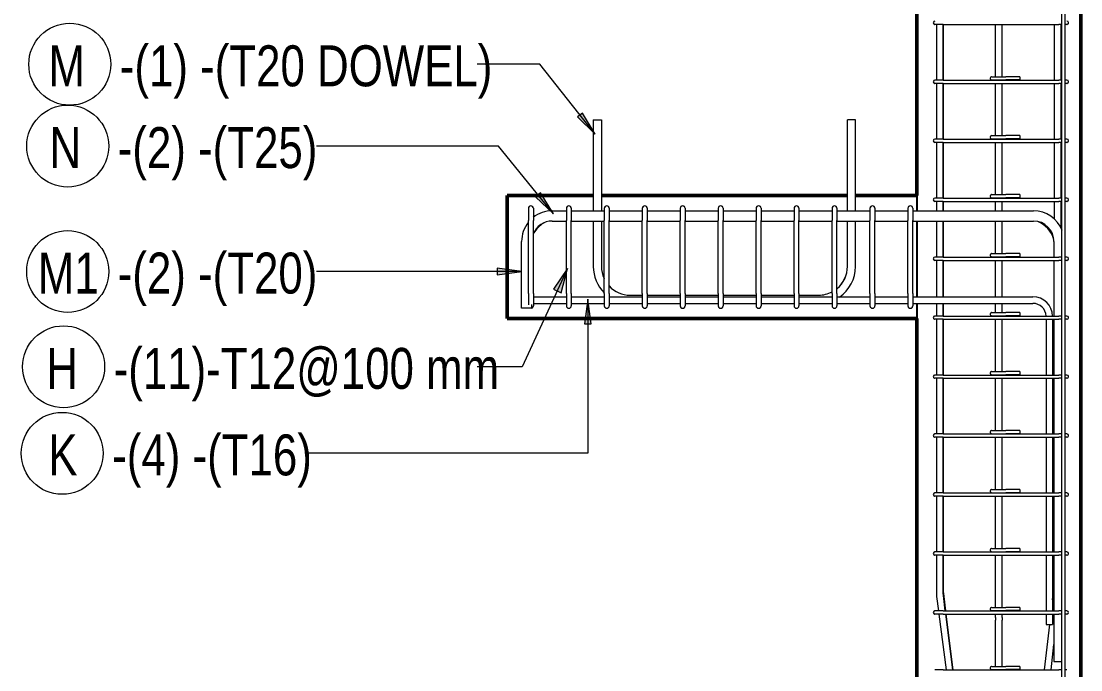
# Model space of a CAD drawing. Header units: millimetres. Extents: x 10527 to 22958, y -1469 to 13770.
# Drawn here: x 10527 to 13114, y -118 to 1466 of the extents above; entities that cross this region are included whole.
import ezdxf

# ---------------------------------------------------------------- set-up
doc = ezdxf.new("R2010")
doc.units = ezdxf.units.MM
for name, color, linetype, lineweight in [('A-WALL', 113, 'Continuous', 25), ('S-BEAM', 12, 'Continuous', 18), ('S-RBAR', 171, 'Continuous', 18), ('S-RBAR-IDEN', 171, 'Continuous', 9)]:
    doc.layers.add(name, color=color, linetype=linetype, lineweight=lineweight)
doc.styles.add('Nirmala UI Semilight', font='NirmalaS.ttf', dxfattribs={"width": 0.8, "height": 100})

# ---------------------------------------------------------------- blocks, each defined once
blk = doc.blocks.new('M_Rebar Tag_rfa MARK - ARROW-794226-Elevation Right 2')
at = {"layer": 'S-RBAR-IDEN'}
blk.add_circle((11996.2, 3596.2), 100, dxfattribs=at)
blk = doc.blocks.new('M_Rebar Tag_rfa Dimension - ARROW-793927-Elevation Right 2')
at = {"layer": 'S-RBAR-IDEN'}
blk.add_circle((10630.8, 622.2), 100, dxfattribs=at)

msp = doc.modelspace()

# ---------------------------------------------------------------- hatches: boundary and pattern name
at = {"layer": 'S-RBAR-IDEN'}
for points in [[(11928.4, 1189.7), (11897.5, 1241.7), (11885.1, 1232)], [(11826.8, 995.6), (11795.1, 1047.2), (11782.9, 1037.2)], [(11749, 854.8), (11689, 862.7), (11689, 846.9)], [(11861.2, 861.7), (11826.4, 811.7), (11845.6, 802.8)], [(11910.5, 787.4), (11902.6, 727.4), (11918.4, 727.4)]]:
    msp.add_hatch(color=256, dxfattribs=at).paths.add_polyline_path(points)

# ---------------------------------------------------------------- linework, layer by layer
at = {"layer": 'A-WALL', "lineweight": 50}
for p, q in [((12713.8, 3040), (12713.8, 1040)), ((13113.8, -1395), (13113.8, 1572.1)), ((12713.8, 740), (12713.8, -1395))]:
    msp.add_line(p, q, dxfattribs=at)
at = {"layer": 'A-WALL'}
for p, q in [((12713.8, 1040), (12713.8, 1003)), ((12713.8, 978), (12713.8, 793)), ((12713.8, 777), (12713.8, 740))]:
    msp.add_line(p, q, dxfattribs=at)
at = {"layer": 'S-BEAM', "lineweight": 50}
for p, q in [((11923.8, 1040), (11713.8, 1040)), ((11713.8, 1040), (11713.8, 740)), ((12544, 1040), (11943.8, 1040)), ((12713.8, 1040), (12564.1, 1040)), ((11713.8, 740), (12713.8, 740))]:
    msp.add_line(p, q, dxfattribs=at)
at = {"layer": 'S-BEAM'}
for p, q in [((12713.8, 1003), (12713.8, 1040)), ((12713.8, 793), (12713.8, 978)), ((12713.8, 740), (12713.8, 777))]:
    msp.add_line(p, q, dxfattribs=at)
at = {"layer": 'S-RBAR'}
for p, q in [((13067.8, -1365), (13067.8, 3630)), ((13075.8, -1365), (13075.8, 3630)), ((12757.9, 1457.9), (12757.8, 1457.9)), ((12763.7, 1457.9), (12758.5, 1457.9)), ((12762, 1321.9), (12762, 1457.9)), ((12777.8, 1457.9), (12763.7, 1457.9)), ((12777.8, 1457.9), (13059.8, 1457.9)), ((12778, 1321.9), (12778, 1457.9)), ((12778.8, 1321.9), (12778.8, 1457.9)), ((12905.8, 1330.3), (12905.8, 1457.9)), ((12921.8, 1330.3), (12921.8, 1457.9)), ((13049.5, 1321.9), (13049.5, 1457.9)), ((13068.4, 1457.9), (13059.8, 1457.9)), ((13065.5, 1321.9), (13065.5, 1457.9)), ((13065.7, 1321.9), (13065.7, 1457.9)), ((13079.8, 1457.9), (13077, 1457.9)), ((12762.5, 1321.9), (12757.8, 1321.9)), ((12765, 1321.9), (12762.4, 1321.9)), ((12777.8, 1321.9), (12764.9, 1321.9)), ((12777.8, 1321.9), (13059.8, 1321.9)), ((12896.6, 1330.3), (12930.7, 1330.3)), ((12896.6, 1322.3), (12930.7, 1322.3)), ((12964.7, 1330.3), (12930.7, 1330.3)), ((12964.7, 1322.3), (12930.7, 1322.3)), ((12964.7, 1330.3), (12964.7, 1322.3)), ((13068.4, 1321.9), (13059.8, 1321.9)), ((13079.8, 1321.9), (13077, 1321.9)), ((12757.9, 1313.9), (12757.8, 1313.9)), ((12763.7, 1313.9), (12758.5, 1313.9)), ((12762, 1178), (12762, 1313.9)), ((12777.8, 1313.9), (12763.7, 1313.9)), ((12777.8, 1313.9), (13059.8, 1313.9)), ((12778, 1178), (12778, 1313.9)), ((12778.8, 1178), (12778.8, 1313.9)), ((12905.8, 1186.4), (12905.8, 1313.9)), ((12921.8, 1186.4), (12921.8, 1313.9)), ((13049.5, 1178), (13049.5, 1313.9)), ((13068.4, 1313.9), (13059.8, 1313.9)), ((13065.5, 1178), (13065.5, 1313.9)), ((13065.7, 1178), (13065.7, 1313.9)), ((13079.8, 1313.9), (13077, 1313.9)), ((11923.8, 1225), (11923.8, 1003)), ((11923.8, 1225), (11943.8, 1225)), ((11943.8, 1225), (11943.8, 1003)), ((12544, 1003), (12544, 1225)), ((12564.1, 1225), (12544.1, 1225)), ((12544.1, 1003), (12544.1, 1225)), ((12564.1, 1003), (12564.1, 1225)), ((12762.5, 1178), (12757.8, 1178)), ((12757.9, 1170), (12757.8, 1170)), ((12763.7, 1170), (12758.5, 1170)), ((12762, 1034), (12762, 1170)), ((12765, 1178), (12762.4, 1178)), ((12777.8, 1170), (12763.7, 1170)), ((12777.8, 1178), (12764.9, 1178)), ((12777.8, 1178), (13059.8, 1178)), ((12777.8, 1170), (13059.8, 1170)), ((12778, 1034), (12778, 1170)), ((12778.8, 1034), (12778.8, 1170)), ((12896.6, 1186.4), (12930.7, 1186.4)), ((12896.6, 1178.4), (12930.7, 1178.4)), ((12905.8, 1042.4), (12905.8, 1170)), ((12921.8, 1042.4), (12921.8, 1170)), ((12964.7, 1186.4), (12930.7, 1186.4)), ((12964.7, 1178.4), (12930.7, 1178.4)), ((12964.7, 1186.4), (12964.7, 1178.4)), ((13049.5, 1034), (13049.5, 1170)), ((13068.4, 1178), (13059.8, 1178)), ((13068.4, 1170), (13059.8, 1170)), ((13065.5, 1034), (13065.5, 1170)), ((13065.7, 1034), (13065.7, 1170)), ((13079.8, 1178), (13077, 1178)), ((13079.8, 1170), (13077, 1170)), ((12896.6, 1042.4), (12930.7, 1042.4)), ((12964.7, 1042.4), (12930.7, 1042.4)), ((12964.7, 1042.4), (12964.7, 1034.4)), ((11765.5, 1009), (11765.5, 979)), ((11777.5, 1009), (11777.5, 979)), ((11858.1, 1009), (11858.1, 979)), ((11870.1, 1009), (11870.1, 979)), ((11950.7, 1009), (11950.7, 979)), ((11962.7, 1009), (11962.7, 979)), ((12043.4, 1009), (12043.4, 979)), ((12055.4, 1009), (12055.4, 979)), ((12136, 1009), (12136, 979)), ((12148, 1009), (12148, 979)), ((12228.6, 1009), (12228.6, 979)), ((12240.6, 1009), (12240.6, 979)), ((12321.3, 1009), (12321.3, 979)), ((12333.3, 1009), (12333.3, 979)), ((12413.9, 1009), (12413.9, 979)), ((12425.9, 1009), (12425.9, 979)), ((12506.5, 1009), (12506.5, 979)), ((12518.5, 1009), (12518.5, 979)), ((12599.2, 1009), (12599.2, 979)), ((12611.2, 1009), (12611.2, 979)), ((12691.8, 1009), (12691.8, 979)), ((12703.8, 1009), (12703.8, 979)), ((12762.5, 1034), (12757.8, 1034)), ((12757.9, 1026), (12757.8, 1026)), ((12763.7, 1026), (12758.5, 1026)), ((12762, 1003), (12762, 1026)), ((12765, 1034), (12762.4, 1034)), ((12777.8, 1026), (12763.7, 1026)), ((12777.8, 1034), (12764.9, 1034)), ((12777.8, 1034), (13059.8, 1034)), ((12777.8, 1026), (13059.8, 1026)), ((12778, 1003), (12778, 1026)), ((12778.8, 1003), (12778.8, 1026)), ((12896.6, 1034.4), (12930.7, 1034.4)), ((12905.8, 1003), (12905.8, 1026)), ((12921.8, 1003), (12921.8, 1026)), ((12964.7, 1034.4), (12930.7, 1034.4)), ((13049.5, 982.5), (13049.5, 1026)), ((13068.4, 1034), (13059.8, 1034)), ((13068.4, 1026), (13059.8, 1026)), ((13065.5, 960.1), (13065.5, 1026)), ((13065.7, 959.6), (13065.7, 1026)), ((13079.8, 1034), (13077, 1034)), ((13079.8, 1026), (13077, 1026)), ((11823.8, 1003), (11858.1, 1003)), ((11870.4, 1003), (11950.7, 1003)), ((11962.7, 1003), (12043.4, 1003)), ((12055.4, 1003), (12136, 1003)), ((12148, 1003), (12228.6, 1003)), ((12240.6, 1003), (12321.3, 1003)), ((12333.3, 1003), (12413.4, 1003)), ((12425.9, 1003), (12506.5, 1003)), ((12518.5, 1003), (12599.2, 1003)), ((12611.2, 1003), (12691.8, 1003)), ((12703.8, 1003), (12998.3, 1003)), ((11765.5, 801), (11765.5, 979)), ((11777.5, 801), (11777.5, 979)), ((11823.8, 978), (11858.1, 978)), ((11858.1, 801), (11858.1, 979)), ((11870.1, 801), (11870.1, 979)), ((11870.4, 978), (11950.7, 978)), ((11923.8, 978), (11923.8, 867)), ((11943.8, 978), (11943.8, 867)), ((11950.7, 801), (11950.7, 979)), ((11962.7, 801), (11962.7, 979)), ((11962.7, 978), (12043.4, 978)), ((12043.4, 801), (12043.4, 979)), ((12055.4, 801), (12055.4, 979)), ((12055.4, 978), (12136, 978)), ((12136, 801), (12136, 979)), ((12148, 801), (12148, 979)), ((12148, 978), (12228.6, 978)), ((12228.6, 801), (12228.6, 979)), ((12240.6, 801), (12240.6, 979)), ((12240.6, 978), (12321.3, 978)), ((12321.3, 801), (12321.3, 979)), ((12333.3, 801), (12333.3, 979)), ((12333.3, 978), (12413.4, 978)), ((12413.9, 801), (12413.9, 979)), ((12425.9, 801), (12425.9, 979)), ((12425.9, 978), (12506.5, 978)), ((12506.5, 801), (12506.5, 979)), ((12518.5, 801), (12518.5, 979)), ((12518.5, 978), (12599.2, 978)), ((12544, 867), (12544, 978)), ((12544.1, 867), (12544.1, 978)), ((12564.1, 867), (12564.1, 978)), ((12599.2, 801), (12599.2, 979)), ((12611.2, 801), (12611.2, 979)), ((12611.2, 978), (12691.8, 978)), ((12691.8, 801), (12691.8, 979)), ((12703.8, 801), (12703.8, 979)), ((12703.8, 978), (12998.3, 978)), ((12762, 890), (12762, 978)), ((12778, 890), (12778, 978)), ((12778.8, 890), (12778.8, 978)), ((12905.8, 898.5), (12905.8, 978)), ((12921.8, 898.5), (12921.8, 978)), ((11748.8, 765), (11748.8, 928)), ((13048.3, 928), (13048.3, 890)), ((12762.5, 890), (12757.8, 890)), ((12757.9, 882), (12757.8, 882)), ((12763.7, 882), (12758.5, 882)), ((12762, 793), (12762, 882)), ((12765, 890), (12762.4, 890)), ((12777.8, 882), (12763.7, 882)), ((12777.8, 890), (12764.9, 890)), ((12777.8, 890), (13059.8, 890)), ((12777.8, 882), (13059.8, 882)), ((12778, 793), (12778, 882)), ((12778.8, 793), (12778.8, 882)), ((12896.6, 898.5), (12930.7, 898.5)), ((12896.6, 890.5), (12930.7, 890.5)), ((12905.8, 793), (12905.8, 882)), ((12921.8, 793), (12921.8, 882)), ((12964.7, 898.5), (12930.7, 898.5)), ((12964.7, 890.5), (12930.7, 890.5)), ((12964.7, 898.5), (12964.7, 890.5)), ((13048.3, 882), (13048.3, 746.1)), ((13068.4, 890), (13059.8, 890)), ((13068.4, 882), (13059.8, 882)), ((13079.8, 890), (13077, 890)), ((13079.8, 882), (13077, 882)), ((11765.5, 801), (11765.5, 773.4)), ((11777.5, 801), (11777.5, 771)), ((11777.5, 793), (11858.1, 793)), ((11777.5, 777), (11858.1, 777)), ((11858.1, 801), (11858.1, 771)), ((11870.1, 801), (11870.1, 771)), ((11870.4, 793), (11950.7, 793)), ((11870.4, 777), (11950.7, 777)), ((11950.7, 801), (11950.7, 771)), ((11962.7, 801), (11962.7, 771)), ((11962.7, 793), (12043.4, 793)), ((11962.7, 777), (12043.4, 777)), ((12013.8, 797), (12043.4, 797)), ((12043.4, 801), (12043.4, 771)), ((12055.4, 801), (12055.4, 771)), ((12055.4, 797), (12136, 797)), ((12055.4, 793), (12136, 793)), ((12055.4, 777), (12136, 777)), ((12136, 801), (12136, 771)), ((12148, 801), (12148, 771)), ((12148, 797), (12228.6, 797)), ((12148, 793), (12228.6, 793)), ((12148, 777), (12228.6, 777)), ((12228.6, 801), (12228.6, 771)), ((12240.6, 801), (12240.6, 771)), ((12240.6, 797), (12321.3, 797)), ((12240.6, 793), (12321.3, 793)), ((12240.6, 777), (12321.3, 777)), ((12321.3, 801), (12321.3, 771)), ((12333.3, 801), (12333.3, 771)), ((12333.3, 797), (12413.4, 797)), ((12333.3, 793), (12413.4, 793)), ((12333.3, 777), (12413.4, 777)), ((12413.9, 801), (12413.9, 771)), ((12425.9, 801), (12425.9, 771)), ((12425.9, 797), (12474.1, 797)), ((12425.9, 793), (12506.5, 793)), ((12425.9, 777), (12506.5, 777)), ((12506.5, 801), (12506.5, 771)), ((12518.5, 801), (12518.5, 771)), ((12518.5, 793), (12599.2, 793)), ((12518.5, 777), (12599.2, 777)), ((12599.2, 801), (12599.2, 771)), ((12611.2, 801), (12611.2, 771)), ((12611.2, 793), (12691.8, 793)), ((12611.2, 777), (12691.8, 777)), ((12691.8, 801), (12691.8, 771)), ((12703.8, 801), (12703.8, 771)), ((12703.8, 793), (12997.1, 793)), ((12703.8, 777), (12997.1, 777)), ((12762, 746.1), (12762, 777)), ((12778, 746.1), (12778, 777)), ((12778.8, 746.1), (12778.8, 777)), ((12905.8, 754.5), (12905.8, 777)), ((12921.8, 754.5), (12921.8, 777)), ((11773.8, 765), (11748.8, 765)), ((11773.8, 765), (11773.8, 774.1)), ((12896.6, 754.5), (12930.7, 754.5)), ((12964.7, 754.5), (12930.7, 754.5)), ((12964.7, 754.5), (12964.7, 746.5)), ((12762.5, 746.1), (12757.8, 746.1)), ((12757.9, 738.1), (12757.8, 738.1)), ((12763.7, 738.1), (12758.5, 738.1)), ((12762, 602.1), (12762, 738.1)), ((12765, 746.1), (12762.4, 746.1)), ((12777.8, 738.1), (12763.7, 738.1)), ((12777.8, 746.1), (12764.9, 746.1)), ((12777.8, 746.1), (13059.8, 746.1)), ((12777.8, 738.1), (13059.8, 738.1)), ((12778, 602.1), (12778, 738.1)), ((12778.8, 602.1), (12778.8, 738.1)), ((12896.6, 746.5), (12930.7, 746.5)), ((12905.8, 610.6), (12905.8, 738.1)), ((12921.8, 610.6), (12921.8, 738.1)), ((12964.7, 746.5), (12930.7, 746.5)), ((13029.1, 738.1), (13029.1, 602.1)), ((13045.1, 738.1), (13045.1, 602.1)), ((13048.3, 738.1), (13048.3, 602.1)), ((13068.4, 746.1), (13059.8, 746.1)), ((13068.4, 738.1), (13059.8, 738.1)), ((13079.8, 746.1), (13077, 746.1)), ((13079.8, 738.1), (13077, 738.1)), ((12762.5, 602.1), (12757.8, 602.1)), ((12765, 602.1), (12762.4, 602.1)), ((12777.8, 602.1), (12764.9, 602.1)), ((12777.8, 602.1), (13059.8, 602.1)), ((12896.6, 610.6), (12930.7, 610.6)), ((12896.6, 602.6), (12930.7, 602.6)), ((12964.7, 610.6), (12930.7, 610.6)), ((12964.7, 602.6), (12930.7, 602.6)), ((12964.7, 610.6), (12964.7, 602.6)), ((13068.4, 602.1), (13059.8, 602.1)), ((13079.8, 602.1), (13077, 602.1)), ((12757.9, 594.1), (12757.8, 594.1)), ((12763.7, 594.1), (12758.5, 594.1)), ((12762, 458.2), (12762, 594.1)), ((12777.8, 594.1), (12763.7, 594.1)), ((12777.8, 594.1), (13059.8, 594.1)), ((12778, 458.2), (12778, 594.1)), ((12778.8, 458.2), (12778.8, 594.1)), ((12905.8, 466.6), (12905.8, 594.1)), ((12921.8, 466.6), (12921.8, 594.1)), ((13029.1, 594.1), (13029.1, 458.2)), ((13045.1, 594.1), (13045.1, 458.2)), ((13048.3, 594.1), (13048.3, 458.2)), ((13068.4, 594.1), (13059.8, 594.1)), ((13079.8, 594.1), (13077, 594.1)), ((12896.6, 466.6), (12930.7, 466.6)), ((12964.7, 466.6), (12930.7, 466.6)), ((12964.7, 466.6), (12964.7, 458.6)), ((12762.5, 458.2), (12757.8, 458.2)), ((12757.9, 450.2), (12757.8, 450.2)), ((12763.7, 450.2), (12758.5, 450.2)), ((12762, 314.2), (12762, 450.2)), ((12765, 458.2), (12762.4, 458.2)), ((12777.8, 450.2), (12763.7, 450.2)), ((12777.8, 458.2), (12764.9, 458.2)), ((12777.8, 458.2), (13059.8, 458.2)), ((12777.8, 450.2), (13059.8, 450.2)), ((12778, 314.2), (12778, 450.2)), ((12778.8, 314.2), (12778.8, 450.2)), ((12896.6, 458.6), (12930.7, 458.6)), ((12905.8, 322.7), (12905.8, 450.2)), ((12921.8, 322.7), (12921.8, 450.2)), ((12964.7, 458.6), (12930.7, 458.6)), ((13029.1, 450.2), (13029.1, 314.2)), ((13045.1, 450.2), (13045.1, 314.2)), ((13048.3, 450.2), (13048.3, 314.2)), ((13068.4, 458.2), (13059.8, 458.2)), ((13068.4, 450.2), (13059.8, 450.2)), ((13079.8, 458.2), (13077, 458.2)), ((13079.8, 450.2), (13077, 450.2)), ((12762.5, 314.2), (12757.8, 314.2)), ((12765, 314.2), (12762.4, 314.2)), ((12777.8, 314.2), (12764.9, 314.2)), ((12777.8, 314.2), (13059.8, 314.2)), ((12896.6, 322.7), (12930.7, 322.7)), ((12896.6, 314.7), (12930.7, 314.7)), ((12964.7, 322.7), (12930.7, 322.7)), ((12964.7, 314.7), (12930.7, 314.7)), ((12964.7, 322.7), (12964.7, 314.7)), ((13068.4, 314.2), (13059.8, 314.2)), ((13079.8, 314.2), (13077, 314.2)), ((12757.9, 306.2), (12757.8, 306.2)), ((12763.7, 306.2), (12758.5, 306.2)), ((12762, 170.3), (12762, 306.2)), ((12777.8, 306.2), (12763.7, 306.2)), ((12777.8, 306.2), (13059.8, 306.2)), ((12778, 170.3), (12778, 306.2)), ((12778.8, 170.3), (12778.8, 306.2)), ((12905.8, 178.7), (12905.8, 306.2)), ((12921.8, 178.7), (12921.8, 306.2)), ((13029.1, 306.2), (13029.1, 170.3)), ((13045.1, 306.2), (13045.1, 170.3)), ((13048.3, 306.2), (13048.3, 170.3)), ((13068.4, 306.2), (13059.8, 306.2)), ((13079.8, 306.2), (13077, 306.2)), ((12762.5, 170.3), (12757.8, 170.3)), ((12757.9, 162.3), (12757.8, 162.3)), ((12763.7, 162.3), (12758.5, 162.3)), ((12762, 69), (12762, 162.3)), ((12765, 170.3), (12762.4, 170.3)), ((12777.8, 162.3), (12763.7, 162.3)), ((12777.8, 170.3), (12764.9, 170.3)), ((12777.8, 170.3), (13059.8, 170.3)), ((12777.8, 162.3), (13059.8, 162.3)), ((12778, 69), (12778, 162.3)), ((12778.8, 73.9), (12778.8, 162.3)), ((12896.6, 178.7), (12930.7, 178.7)), ((12896.6, 170.7), (12930.7, 170.7)), ((12905.8, 34.8), (12905.8, 162.3)), ((12921.8, 34.8), (12921.8, 162.3)), ((12964.7, 178.7), (12930.7, 178.7)), ((12964.7, 170.7), (12930.7, 170.7)), ((12964.7, 178.7), (12964.7, 170.7)), ((13029.1, 162.3), (13029.1, 26.3)), ((13045.1, 162.3), (13045.1, 26.3)), ((13048.3, 162.3), (13048.3, 26.3)), ((13068.4, 170.3), (13059.8, 170.3)), ((13068.4, 162.3), (13059.8, 162.3)), ((13079.8, 170.3), (13077, 170.3)), ((13079.8, 162.3), (13077, 162.3)), ((13045.1, 53.6), (13048.3, 80.6)), ((12762.4, 61.3), (12762, 69)), ((12767, 26.3), (12762.4, 61.3)), ((12778.3, 63.4), (12778, 69)), ((12783.1, 26.3), (12778.3, 63.4)), ((12779.2, 68.3), (12778.8, 73.9)), ((12784.4, 26.3), (12779.2, 68.3)), ((12762.5, 26.3), (12757.8, 26.3)), ((12765, 26.3), (12762.4, 26.3)), ((12777.8, 26.3), (12764.9, 26.3)), ((12777.8, 26.3), (13059.8, 26.3)), ((12896.6, 34.8), (12930.7, 34.8)), ((12896.6, 26.8), (12930.7, 26.8)), ((12964.7, 34.8), (12930.7, 34.8)), ((12964.7, 26.8), (12930.7, 26.8)), ((12964.7, 34.8), (12964.7, 26.8)), ((13068.4, 26.3), (13059.8, 26.3)), ((13079.8, 26.3), (13077, 26.3)), ((12757.9, 18.3), (12757.8, 18.3)), ((12763.7, 18.3), (12758.5, 18.3)), ((12777.8, 18.3), (12763.7, 18.3)), ((12785.6, -117.6), (12768, 18.3)), ((12777.8, 18.3), (13059.8, 18.3)), ((12801.8, -117.6), (12784.2, 18.3)), ((12802.2, -117.6), (12785.4, 18.3)), ((12905.8, 10.4), (12905.8, 18.3)), ((12905.8, 10.4), (12905.8, 3.9)), ((12905.8, -109.2), (12905.8, 3.9)), ((12921.8, 10.4), (12921.8, 18.3)), ((12921.8, 10.4), (12921.8, 3.9)), ((12921.8, -109.2), (12921.8, 3.9)), ((13029.1, 18.3), (13029.1, -7)), ((13045.1, 18.3), (13045.1, -7)), ((13048.3, 18.3), (13048.3, -97)), ((13068.4, 18.3), (13059.8, 18.3)), ((13079.8, 18.3), (13077, 18.3)), ((13024.9, -117.6), (13038, -7)), ((13029.1, -7), (13045.1, -7)), ((13041.1, -117.6), (13048.3, -56.1)), ((13048.3, -97), (13067.8, -97)), ((12762.5, -117.6), (12757.8, -117.6)), ((12765, -117.6), (12762.4, -117.6)), ((12777.8, -117.6), (12764.9, -117.6)), ((12777.8, -117.6), (13059.8, -117.6)), ((12896.6, -109.2), (12930.7, -109.2)), ((12896.6, -117.2), (12930.7, -117.2)), ((12964.7, -109.2), (12930.7, -109.2)), ((12964.7, -117.2), (12930.7, -117.2)), ((12964.7, -109.2), (12964.7, -117.2)), ((13068.4, -117.6), (13059.8, -117.6)), ((13079.8, -117.6), (13077, -117.6))]:
    msp.add_line(p, q, dxfattribs=at)
for centre, radius, start, end in [((12757.8, 1461.9), 4, 90, 270), ((12757.8, 1461.9), 4, 90, 270), ((12757.8, 1461.9), 4, 120, 165), ((12757.8, 1461.9), 4, 201.4305, 240), ((12757.8, 1461.9), 4, 255, 270), ((13079.8, 1461.9), 4, 270, 90), ((13079.8, 1461.9), 4, 270, 285), ((13079.8, 1461.9), 4, 15, 60), ((13079.8, 1461.9), 4, 300, 338.5695), ((12757.8, 1317.9), 4, 90, 270), ((12757.8, 1317.9), 4, 90, 270), ((12757.8, 1317.9), 4, 120, 165), ((12896.6, 1326.3), 4, 90, 270), ((12896.6, 1326.3), 4, 120, 165), ((12896.6, 1326.3), 4, 195, 240), ((12896.6, 1326.3), 4, 90, 105), ((13079.8, 1317.9), 4, 270, 90), ((13079.8, 1317.9), 4, 15, 60), ((12757.8, 1317.9), 4, 195, 240), ((12757.8, 1317.9), 4, 255, 270), ((13079.8, 1317.9), 4, 270, 285), ((13079.8, 1317.9), 4, 300, 345), ((12757.8, 1174), 4, 90, 270), ((12757.8, 1174), 4, 90, 270), ((12757.8, 1174), 4, 120, 165), ((12757.8, 1174), 4, 195, 240), ((12757.8, 1174), 4, 255, 270), ((12896.6, 1182.4), 4, 90, 270), ((12896.6, 1182.4), 4, 120, 165), ((12896.6, 1182.4), 4, 195, 240), ((12896.6, 1182.4), 4, 90, 105), ((13079.8, 1174), 4, 270, 90), ((13079.8, 1174), 4, 270, 285), ((13079.8, 1174), 4, 15, 60), ((13079.8, 1174), 4, 300, 345), ((12896.6, 1038.4), 4, 90, 270), ((12896.6, 1038.4), 4, 120, 165), ((12896.6, 1038.4), 4, 195, 240), ((12896.6, 1038.4), 4, 90, 105), ((11771.5, 1009), 6, 0, 180), ((11771.5, 1009), 6, 120, 150), ((11771.5, 1009), 6, 120, 150), ((11771.5, 1009), 6, 30, 60), ((11771.5, 1009), 6, 30, 60), ((11771.5, 1009), 6, 0, 15), ((11771.5, 1009), 6, 0, 15), ((11864.1, 1009), 6, 0, 180), ((11864.1, 1009), 6, 120, 150), ((11864.1, 1009), 6, 120, 150), ((11864.1, 1009), 6, 30, 60), ((11864.1, 1009), 6, 30, 60), ((11864.1, 1009), 6, 0, 15), ((11864.1, 1009), 6, 0, 15), ((11956.7, 1009), 6, 0, 180), ((11956.7, 1009), 6, 120, 150), ((11956.7, 1009), 6, 120, 150), ((11956.7, 1009), 6, 30, 60), ((11956.7, 1009), 6, 30, 60), ((11956.7, 1009), 6, 0, 15), ((11956.7, 1009), 6, 0, 15), ((12049.4, 1009), 6, 0, 180), ((12049.4, 1009), 6, 120, 150), ((12049.4, 1009), 6, 120, 150), ((12049.4, 1009), 6, 30, 60), ((12049.4, 1009), 6, 30, 60), ((12049.4, 1009), 6, 0, 15), ((12049.4, 1009), 6, 0, 15), ((12142, 1009), 6, 0, 180), ((12142, 1009), 6, 120, 150), ((12142, 1009), 6, 120, 150), ((12142, 1009), 6, 30, 60), ((12142, 1009), 6, 30, 60), ((12142, 1009), 6, 0, 15), ((12142, 1009), 6, 0, 15), ((12234.6, 1009), 6, 0, 180), ((12234.6, 1009), 6, 120, 150), ((12234.6, 1009), 6, 120, 150), ((12234.6, 1009), 6, 30, 60), ((12234.6, 1009), 6, 30, 60), ((12234.6, 1009), 6, 0, 15), ((12234.6, 1009), 6, 0, 15), ((12327.3, 1009), 6, 0, 180), ((12327.3, 1009), 6, 120, 150), ((12327.3, 1009), 6, 120, 150), ((12327.3, 1009), 6, 30, 60), ((12327.3, 1009), 6, 30, 60), ((12327.3, 1009), 6, 0, 15), ((12327.3, 1009), 6, 0, 15), ((12419.9, 1009), 6, 0, 180), ((12419.9, 1009), 6, 120, 150), ((12419.9, 1009), 6, 120, 150), ((12419.9, 1009), 6, 30, 60), ((12419.9, 1009), 6, 30, 60), ((12419.9, 1009), 6, 0, 15), ((12419.9, 1009), 6, 0, 15), ((12512.5, 1009), 6, 0, 180), ((12512.5, 1009), 6, 120, 150), ((12512.5, 1009), 6, 120, 150), ((12512.5, 1009), 6, 30, 60), ((12512.5, 1009), 6, 30, 60), ((12512.5, 1009), 6, 0, 15), ((12512.5, 1009), 6, 0, 15), ((12605.2, 1009), 6, 0, 180), ((12605.2, 1009), 6, 120, 150), ((12605.2, 1009), 6, 120, 150), ((12605.2, 1009), 6, 30, 60), ((12605.2, 1009), 6, 30, 60), ((12605.2, 1009), 6, 0, 15), ((12605.2, 1009), 6, 0, 15), ((12697.8, 1009), 6, 0, 180), ((12697.8, 1009), 6, 120, 150), ((12697.8, 1009), 6, 120, 150), ((12697.8, 1009), 6, 30, 60), ((12697.8, 1009), 6, 30, 60), ((12697.8, 1009), 6, 0, 15), ((12697.8, 1009), 6, 0, 15), ((12757.8, 1030), 4, 90, 270), ((12757.8, 1030), 4, 90, 270), ((12757.8, 1030), 4, 120, 165), ((12757.8, 1030), 4, 195, 240), ((12757.8, 1030), 4, 255, 270), ((13079.8, 1030), 4, 270, 90), ((13079.8, 1030), 4, 270, 285), ((13079.8, 1030), 4, 15, 60), ((13079.8, 1030), 4, 300, 345), ((11823.8, 928), 75, 90, 128.545), ((12998.3, 928), 75, 20.8947, 90), ((11823.8, 928), 75, 141.6898, 180), ((11823.8, 928), 50, 90, 159.1512), ((11838.8, 913), 70, 120.7309, 149.2691), ((12998.3, 928), 50, 360, 90), ((12980.8, 913), 70, 16.6515, 66.5224), ((12757.8, 886), 4, 90, 270), ((12757.8, 886), 4, 90, 270), ((12757.8, 886), 4, 120, 165), ((12757.8, 886), 4, 195, 240), ((12757.8, 886), 4, 255, 270), ((12896.6, 894.5), 4, 90, 270), ((12896.6, 894.5), 4, 120, 165), ((12896.6, 894.5), 4, 195, 240), ((12896.6, 894.5), 4, 90, 105), ((13079.8, 886), 4, 270, 90), ((13079.8, 886), 4, 270, 285), ((13079.8, 886), 4, 15, 60), ((13079.8, 886), 4, 300, 345), ((12013.8, 867), 90, 180, 225.4512), ((12013.8, 867), 70, 180, 204.7295), ((12474.1, 867), 70, 309.7143, 0), ((12474, 867), 70, 309.8173, 0), ((12474.1, 867), 90, 304.1336, 0), ((12013.8, 867), 70, 222.8676, 270), ((12474.1, 867), 70, 270, 297.6801), ((12013.8, 867), 90, 235.1081, 235.8664), ((12997.1, 745), 48, 1.3219, 90), ((12997.1, 745), 32, 1.9828, 90), ((11771.5, 771), 6, 293.2483, 360), ((11771.5, 771), 6, 300, 330), ((11771.5, 771), 6, 345, 360), ((11864.1, 771), 6, 180, 360), ((11864.1, 771), 6, 210, 240), ((11864.1, 771), 6, 300, 330), ((11864.1, 771), 6, 345, 360), ((11956.7, 771), 6, 180, 360), ((11956.7, 771), 6, 210, 240), ((11956.7, 771), 6, 300, 330), ((11956.7, 771), 6, 345, 360), ((12049.4, 771), 6, 180, 360), ((12049.4, 771), 6, 210, 240), ((12049.4, 771), 6, 300, 330), ((12049.4, 771), 6, 345, 360), ((12142, 771), 6, 180, 360), ((12142, 771), 6, 210, 240), ((12142, 771), 6, 300, 330), ((12142, 771), 6, 345, 360), ((12234.6, 771), 6, 180, 360), ((12234.6, 771), 6, 210, 240), ((12234.6, 771), 6, 300, 330), ((12234.6, 771), 6, 345, 360), ((12327.3, 771), 6, 180, 360), ((12327.3, 771), 6, 210, 240), ((12327.3, 771), 6, 300, 330), ((12327.3, 771), 6, 345, 360), ((12419.9, 771), 6, 180, 360), ((12419.9, 771), 6, 210, 240), ((12419.9, 771), 6, 300, 330), ((12419.9, 771), 6, 345, 360), ((12512.5, 771), 6, 180, 360), ((12512.5, 771), 6, 210, 240), ((12512.5, 771), 6, 300, 330), ((12512.5, 771), 6, 345, 360), ((12605.2, 771), 6, 180, 360), ((12605.2, 771), 6, 210, 240), ((12605.2, 771), 6, 300, 330), ((12605.2, 771), 6, 345, 360), ((12697.8, 771), 6, 180, 360), ((12697.8, 771), 6, 210, 240), ((12697.8, 771), 6, 300, 330), ((12697.8, 771), 6, 345, 360), ((12896.6, 750.5), 4, 90, 270), ((12896.6, 750.5), 4, 120, 165), ((12896.6, 750.5), 4, 90, 105), ((12757.8, 742.1), 4, 90, 270), ((12757.8, 742.1), 4, 90, 270), ((12757.8, 742.1), 4, 120, 165), ((12757.8, 742.1), 4, 195, 240), ((12757.8, 742.1), 4, 255, 270), ((12896.6, 750.5), 4, 195, 240), ((13079.8, 742.1), 4, 270, 90), ((13079.8, 742.1), 4, 270, 285), ((13079.8, 742.1), 4, 15, 60), ((13079.8, 742.1), 4, 300, 345), ((12757.8, 598.1), 4, 90, 270), ((12757.8, 598.1), 4, 90, 270), ((12757.8, 598.1), 4, 120, 165), ((12757.8, 598.1), 4, 195, 240), ((12896.6, 606.6), 4, 90, 270), ((12896.6, 606.6), 4, 120, 165), ((12896.6, 606.6), 4, 195, 240), ((12896.6, 606.6), 4, 90, 105), ((13079.8, 598.1), 4, 270, 90), ((13079.8, 598.1), 4, 15, 60), ((13079.8, 598.1), 4, 300, 345), ((12757.8, 598.1), 4, 255, 270), ((13079.8, 598.1), 4, 270, 285), ((12896.6, 462.6), 4, 90, 270), ((12896.6, 462.6), 4, 120, 165), ((12896.6, 462.6), 4, 90, 105), ((12757.8, 454.2), 4, 90, 270), ((12757.8, 454.2), 4, 90, 270), ((12757.8, 454.2), 4, 120, 165), ((12757.8, 454.2), 4, 195, 240), ((12757.8, 454.2), 4, 255, 270), ((12896.6, 462.6), 4, 195, 240), ((13079.8, 454.2), 4, 270, 90), ((13079.8, 454.2), 4, 270, 285), ((13079.8, 454.2), 4, 15, 60), ((13079.8, 454.2), 4, 300, 345), ((12757.8, 310.2), 4, 90, 270), ((12757.8, 310.2), 4, 90, 270), ((12757.8, 310.2), 4, 120, 165), ((12896.6, 318.7), 4, 90, 270), ((12896.6, 318.7), 4, 120, 165), ((12896.6, 318.7), 4, 195, 240), ((12896.6, 318.7), 4, 90, 105), ((13079.8, 310.2), 4, 270, 90), ((13079.8, 310.2), 4, 15, 60), ((12757.8, 310.2), 4, 195, 240), ((12757.8, 310.2), 4, 255, 270), ((13079.8, 310.2), 4, 270, 285), ((13079.8, 310.2), 4, 300, 345), ((12757.8, 166.3), 4, 90, 270), ((12757.8, 166.3), 4, 90, 270), ((12757.8, 166.3), 4, 120, 165), ((12757.8, 166.3), 4, 195, 240), ((12757.8, 166.3), 4, 255, 270), ((12896.6, 174.7), 4, 90, 270), ((12896.6, 174.7), 4, 120, 165), ((12896.6, 174.7), 4, 195, 240), ((12896.6, 174.7), 4, 90, 105), ((13079.8, 166.3), 4, 270, 90), ((13079.8, 166.3), 4, 270, 285), ((13079.8, 166.3), 4, 15, 60), ((13079.8, 166.3), 4, 300, 345), ((12757.8, 22.3), 4, 90, 270), ((12757.8, 22.3), 4, 90, 270), ((12896.6, 30.8), 4, 90, 270), ((12896.6, 30.8), 4, 120, 165), ((12896.6, 30.8), 4, 195, 240), ((12896.6, 30.8), 4, 90, 105), ((13079.8, 22.3), 4, 270, 90), ((12757.8, 22.3), 4, 120, 165), ((12757.8, 22.3), 4, 195, 240), ((12757.8, 22.3), 4, 255, 270), ((13079.8, 22.3), 4, 270, 285), ((13079.8, 22.3), 4, 15, 60), ((13079.8, 22.3), 4, 300, 345), ((12896.6, -113.2), 4, 90, 270), ((12896.6, -113.2), 4, 120, 165), ((12896.6, -113.2), 4, 195, 240), ((12896.6, -113.2), 4, 90, 105)]:
    msp.add_arc(centre, radius, start, end, dxfattribs=at)
at = {"layer": 'S-RBAR-IDEN'}
for p, q in [((11793.6, 1360.8), (11640.1, 1360.8)), ((11928.4, 1189.7), (11793.6, 1360.8)), ((11897.5, 1241.7), (11885.1, 1232)), ((11928.4, 1189.7), (11897.5, 1241.7)), ((11885.1, 1232), (11928.4, 1189.7)), ((11692.3, 1161.1), (11247.8, 1161.1)), ((11826.8, 995.6), (11692.3, 1161.1)), ((11795.1, 1047.2), (11782.9, 1037.2)), ((11782.9, 1037.2), (11826.8, 995.6)), ((11826.8, 995.6), (11795.1, 1047.2)), ((11749, 854.8), (11247.8, 854.8)), ((11749, 854.8), (11689, 862.7)), ((11689, 862.7), (11689, 846.9)), ((11689, 846.9), (11749, 854.8)), ((11861.2, 861.7), (11750.5, 622.2)), ((11861.2, 861.7), (11826.4, 811.7)), ((11845.6, 802.8), (11861.2, 861.7)), ((11826.4, 811.7), (11845.6, 802.8)), ((11910.5, 787.4), (11902.6, 727.4)), ((11918.4, 727.4), (11910.5, 787.4)), ((11910.5, 787.4), (11910.5, 410.9)), ((11902.6, 727.4), (11918.4, 727.4)), ((11750.5, 622.2), (11640.1, 622.2)), ((11910.5, 410.9), (11219.6, 410.9))]:
    msp.add_line(p, q, dxfattribs=at)

# ---------------------------------------------------------------- block references
for name, p in [('M_Rebar Tag_rfa MARK - ARROW-794226-Elevation Right 2', (-1350.3, -2235.4)), ('M_Rebar Tag_rfa MARK - ARROW-794226-Elevation Right 2', (-1355.3, -2435.2)), ('M_Rebar Tag_rfa MARK - ARROW-794226-Elevation Right 2', (-1355.3, -2741.4)), ('M_Rebar Tag_rfa Dimension - ARROW-793927-Elevation Right 2', (0, 0)), ('M_Rebar Tag_rfa MARK - ARROW-794226-Elevation Right 2', (-1368.8, -3185.3))]:
    msp.add_blockref(name, p, dxfattribs=at)

# ---------------------------------------------------------------- texts
at = {"layer": 'S-RBAR-IDEN', "char_height": 100, "attachment_point": 1, "style": 'Nirmala UI Semilight'}
for s, insert, width in [('M', (10594.1, 1406.9), 118.008), ('-(1) -(T20 DOWEL)', (10768.1, 1406.9), 1054.379), ('N', (10596.4, 1207.2), 100.051), ('-(2) -(T25)', (10763, 1207.2), 584.911), ('-(2) -(T20)', (10763, 900.9), 584.911), ('M1', (10567.9, 900.9), 169.316), ('-(11)-T12@100 mm', (10753, 668.3), 1072.337), ('H', (10588.5, 668.3), 94.92), ('K', (10593.4, 457), 74.397), ('-(4) -(T16)', (10749.5, 457), 566.953)]:
    msp.add_mtext(s, dxfattribs=dict(at, insert=insert, width=width))

doc.saveas('drawing.dxf')
